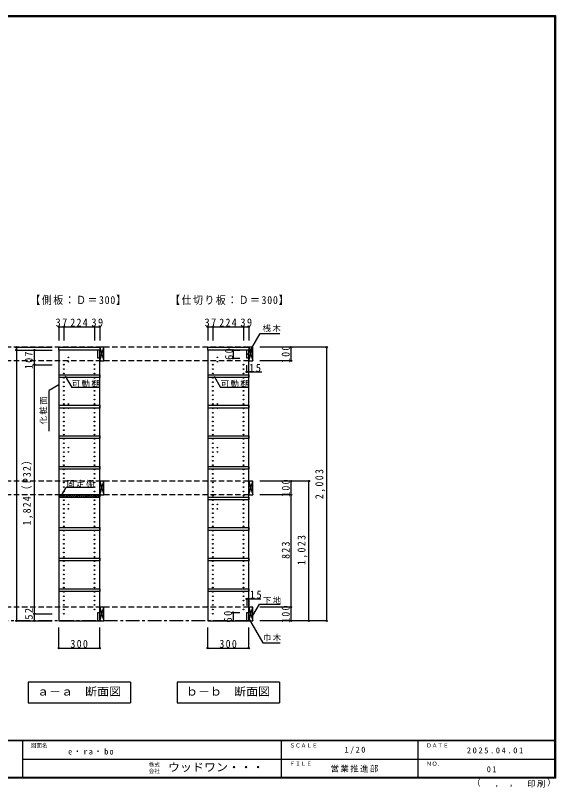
# Model space of a CAD drawing. Units: millimetres at full size, sheet at 1:20; some dimension numbers follow another scale. Extents: x -3922 to 3878, y -2932 to 2722.
# Drawn here: x -74 to 3878, y -2932 to 2722 of the extents above; entities that cross this region are included whole.
import ezdxf
from ezdxf.enums import TextEntityAlignment as Align

# ---------------------------------------------------------------- set-up
doc = ezdxf.new("R2010")
doc.units = ezdxf.units.MM
doc.header["$LTSCALE"] = 20
doc.header["$PDMODE"] = 32
doc.header["$PDSIZE"] = 10
doc.linetypes.add('CHAIN1', pattern=[8, 5, -1, 1, -1])
doc.linetypes.add('DASHED2', pattern=[3, 2, -1])
for name, color, linetype in [('0-2_本体', 2, 'Continuous'), ('0-3_固定棚', 3, 'Continuous'), ('0-4_可動棚', 3, 'Continuous'), ('0-5', 4, 'Continuous'), ('0-7_桟木・巾木', 2, 'Continuous'), ('0-8_引き出し', 3, 'Continuous'), ('0-A_文字', 7, 'Continuous'), ('0-B_寸法', 7, 'Continuous'), ('0-C_ハッチ', 4, 'Continuous'), ('F-1_枠', 6, 'Continuous'), ('F-A_文字', 7, 'Continuous')]:
    doc.layers.add(name, color=color, linetype=linetype)
doc.styles.add('ＭＳ ゴシック', font='')
doc.styles.get('ＭＳ ゴシック').set_extended_font_data('MS Gothic')

msp = doc.modelspace()

# ---------------------------------------------------------------- linework, layer by layer
at = {"layer": '0-2_本体'}
for p, q in [((243.47, 291.73), (543.47, 291.73)), ((243.47, 271.73), (243.47, 291.73)), ((543.47, 291.73), (543.47, 271.73)), ((1333.47, 291.73), (1633.47, 291.73)), ((1333.47, 271.73), (1333.47, 291.73)), ((1633.47, 291.73), (1633.47, 271.73)), ((543.47, 271.73), (243.47, 271.73)), ((1633.47, 271.73), (1333.47, 271.73))]:
    msp.add_line(p, q, dxfattribs=at)
at = {"layer": '0-3_固定棚', "color": 2}
for p, q in [((243.47, -785.27), (243.47, -805.27)), ((243.47, -785.27), (543.47, -785.27)), ((543.47, -785.27), (543.47, -805.27)), ((243.47, -805.27), (543.47, -805.27))]:
    msp.add_line(p, q, dxfattribs=at)
at = {"layer": '0-4_可動棚', "color": 2}
for p, q in [((246.47, 71.23), (246.47, 91.23)), ((543.47, 71.23), (246.47, 71.23)), ((1336.47, 71.23), (1336.47, 91.23)), ((1633.47, 71.23), (1336.47, 71.23)), ((246.47, -152.77), (246.47, -132.77)), ((543.47, -152.77), (246.47, -152.77)), ((1336.47, -152.77), (1336.47, -132.77)), ((1633.47, -152.77), (1336.47, -152.77)), ((246.47, -376.77), (246.47, -356.77)), ((543.47, -376.77), (246.47, -376.77)), ((1336.47, -376.77), (1336.47, -356.77)), ((1633.47, -376.77), (1336.47, -376.77)), ((246.47, -600.77), (246.47, -580.77)), ((543.47, -600.77), (246.47, -600.77)), ((1336.47, -600.77), (1336.47, -580.77)), ((1633.47, -600.77), (1336.47, -600.77)), ((1336.47, -824.77), (1336.47, -804.77)), ((1633.47, -824.77), (1336.47, -824.77)), ((246.47, -1048.77), (246.47, -1028.77)), ((543.47, -1048.77), (246.47, -1048.77)), ((1336.47, -1048.77), (1336.47, -1028.77)), ((1633.47, -1048.77), (1336.47, -1048.77)), ((246.47, -1272.77), (246.47, -1252.77)), ((543.47, -1272.77), (246.47, -1272.77)), ((1336.47, -1272.77), (1336.47, -1252.77)), ((1633.47, -1272.77), (1336.47, -1272.77)), ((246.47, -1496.77), (246.47, -1476.77)), ((543.47, -1496.77), (246.47, -1496.77)), ((1336.47, -1496.77), (1336.47, -1476.77)), ((1633.47, -1496.77), (1336.47, -1496.77))]:
    msp.add_line(p, q, dxfattribs=at)
for points in [[(246.47, 91.23), (543.47, 91.23), (543.47, 71.23)], [(1336.47, 91.23), (1633.47, 91.23), (1633.47, 71.23)], [(246.47, -132.77), (543.47, -132.77), (543.47, -152.77)], [(1336.47, -132.77), (1633.47, -132.77), (1633.47, -152.77)], [(246.47, -356.77), (543.47, -356.77), (543.47, -376.77)], [(1336.47, -356.77), (1633.47, -356.77), (1633.47, -376.77)], [(246.47, -580.77), (543.47, -580.77), (543.47, -600.77)], [(1336.47, -580.77), (1633.47, -580.77), (1633.47, -600.77)], [(1336.47, -804.77), (1633.47, -804.77), (1633.47, -824.77)], [(246.47, -1028.77), (543.47, -1028.77), (543.47, -1048.77)], [(1336.47, -1028.77), (1633.47, -1028.77), (1633.47, -1048.77)], [(246.47, -1252.77), (543.47, -1252.77), (543.47, -1272.77)], [(1336.47, -1252.77), (1633.47, -1252.77), (1633.47, -1272.77)], [(246.47, -1476.77), (543.47, -1476.77), (543.47, -1496.77)], [(1336.47, -1476.77), (1633.47, -1476.77), (1633.47, -1496.77)]]:
    msp.add_lwpolyline(points, dxfattribs=at)
at = {"layer": '0-5', "color": 3}
for p, q in [((543.47, 271.73), (243.47, 271.73)), ((243.47, 271.73), (243.47, -1711.27)), ((543.47, -1711.27), (543.47, 271.73)), ((1633.47, 271.73), (1333.47, 271.73)), ((1333.47, 271.73), (1333.47, -1711.27)), ((1633.47, -1711.27), (1633.47, 271.73)), ((243.47, -1711.27), (543.47, -1711.27)), ((1333.47, -1711.27), (1633.47, -1711.27))]:
    msp.add_line(p, q, dxfattribs=at)
at = {"layer": '0-5'}
for centre in [(313.47, 218.23), (313.47, 186.23), (1403.47, 218.23), (1403.47, 186.23), (280.47, 164.73), (280.47, 132.73), (504.47, 164.73), (504.47, 132.73), (1370.47, 164.73), (1370.47, 132.73), (1594.47, 164.73), (1594.47, 132.73), (280.47, 100.73), (280.47, 68.73), (504.47, 100.73), (504.47, 68.73), (1370.47, 100.73), (1370.47, 68.73), (1594.47, 100.73), (1594.47, 68.73), (280.47, 36.73), (280.47, 4.73), (504.47, 36.73), (504.47, 4.73), (1370.47, 36.73), (1370.47, 4.73), (1594.47, 36.73), (1594.47, 4.73), (280.47, -27.27), (504.47, -27.27), (1370.47, -27.27), (1594.47, -27.27), (280.47, -59.27), (280.47, -91.27), (504.47, -59.27), (504.47, -91.27), (1370.47, -59.27), (1370.47, -91.27), (1594.47, -59.27), (1594.47, -91.27), (280.47, -123.27), (280.47, -155.27), (313.47, -122.77), (313.47, -154.77), (504.47, -123.27), (504.47, -155.27), (1370.47, -123.27), (1370.47, -155.27), (1403.47, -122.77), (1403.47, -154.77), (1594.47, -123.27), (1594.47, -155.27), (280.47, -187.27), (280.47, -219.27), (504.47, -187.27), (504.47, -219.27), (1370.47, -187.27), (1370.47, -219.27), (1594.47, -187.27), (1594.47, -219.27), (280.47, -251.27), (280.47, -283.27), (504.47, -251.27), (504.47, -283.27), (1370.47, -251.27), (1370.47, -283.27), (1594.47, -251.27), (1594.47, -283.27), (280.47, -315.27), (504.47, -315.27), (1370.47, -315.27), (1594.47, -315.27), (280.47, -347.27), (280.47, -379.27), (504.47, -347.27), (504.47, -379.27), (1370.47, -347.27), (1370.47, -379.27), (1594.47, -347.27), (1594.47, -379.27), (280.47, -411.27), (280.47, -443.27), (313.47, -442.77), (504.47, -411.27), (504.47, -443.27), (1370.47, -411.27), (1370.47, -443.27), (1403.47, -442.77), (1594.47, -411.27), (1594.47, -443.27), (280.47, -475.27), (280.47, -507.27), (313.47, -474.77), (504.47, -475.27), (504.47, -507.27), (1370.47, -475.27), (1370.47, -507.27), (1403.47, -474.77), (1594.47, -475.27), (1594.47, -507.27), (280.47, -539.27), (504.47, -539.27), (1370.47, -539.27), (1594.47, -539.27), (280.47, -571.27), (280.47, -603.27), (504.47, -571.27), (504.47, -603.27), (1370.47, -571.27), (1370.47, -603.27), (1594.47, -571.27), (1594.47, -603.27), (280.47, -635.27), (280.47, -667.27), (504.47, -635.27), (504.47, -667.27), (1370.47, -635.27), (1370.47, -667.27), (1594.47, -635.27), (1594.47, -667.27), (280.47, -699.27), (280.47, -731.27), (504.47, -699.27), (504.47, -731.27), (1370.47, -699.27), (1370.47, -731.27), (1594.47, -699.27), (1594.47, -731.27), (280.47, -763.27), (504.47, -763.27), (1370.47, -763.27), (1594.47, -763.27), (280.47, -795.27), (280.47, -827.27), (504.47, -795.27), (504.47, -827.27), (1370.47, -795.27), (1370.47, -827.27), (1594.47, -795.27), (1594.47, -827.27), (280.47, -859.27), (280.47, -891.27), (313.47, -858.77), (313.47, -890.77), (504.47, -859.27), (504.47, -891.27), (1370.47, -859.27), (1370.47, -891.27), (1403.47, -858.77), (1403.47, -890.77), (1594.47, -859.27), (1594.47, -891.27), (280.47, -923.27), (280.47, -955.27), (504.47, -923.27), (504.47, -955.27), (1370.47, -923.27), (1370.47, -955.27), (1594.47, -923.27), (1594.47, -955.27), (280.47, -987.27), (280.47, -1019.27), (504.47, -987.27), (504.47, -1019.27), (1370.47, -987.27), (1370.47, -1019.27), (1594.47, -987.27), (1594.47, -1019.27), (280.47, -1051.27), (504.47, -1051.27), (1370.47, -1051.27), (1594.47, -1051.27), (280.47, -1083.27), (280.47, -1115.27), (504.47, -1083.27), (504.47, -1115.27), (1370.47, -1083.27), (1370.47, -1115.27), (1594.47, -1083.27), (1594.47, -1115.27), (280.47, -1147.27), (280.47, -1179.27), (504.47, -1147.27), (504.47, -1179.27), (1370.47, -1147.27), (1370.47, -1179.27), (1594.47, -1147.27), (1594.47, -1179.27), (280.47, -1211.27), (280.47, -1243.27), (504.47, -1211.27), (504.47, -1243.27), (1370.47, -1211.27), (1370.47, -1243.27), (1594.47, -1211.27), (1594.47, -1243.27), (280.47, -1275.27), (504.47, -1275.27), (1370.47, -1275.27), (1594.47, -1275.27), (280.47, -1307.27), (280.47, -1339.27), (504.47, -1307.27), (504.47, -1339.27), (1370.47, -1307.27), (1370.47, -1339.27), (1594.47, -1307.27), (1594.47, -1339.27), (280.47, -1371.27), (280.47, -1403.27), (504.47, -1371.27), (504.47, -1403.27), (1370.47, -1371.27), (1370.47, -1403.27), (1594.47, -1371.27), (1594.47, -1403.27), (280.47, -1435.27), (280.47, -1467.27), (504.47, -1435.27), (504.47, -1467.27), (1370.47, -1435.27), (1370.47, -1467.27), (1594.47, -1435.27), (1594.47, -1467.27), (280.47, -1499.27), (504.47, -1499.27), (1370.47, -1499.27), (1594.47, -1499.27), (280.47, -1531.27), (280.47, -1563.27), (504.47, -1531.27), (504.47, -1563.27), (1370.47, -1531.27), (1370.47, -1563.27), (1594.47, -1531.27), (1594.47, -1563.27), (280.47, -1595.27), (280.47, -1627.27), (504.47, -1595.27), (504.47, -1627.27), (1370.47, -1595.27), (1370.47, -1627.27), (1594.47, -1595.27), (1594.47, -1627.27), (280.47, -1659.27), (1370.47, -1659.27)]:
    msp.add_circle(centre, 2.5, dxfattribs=at)
at = {"layer": '0-7_桟木・巾木'}
for p, q in [((543.47, 271.73), (528.47, 271.73)), ((528.47, 211.73), (528.47, 271.73)), ((543.47, 271.73), (543.47, 230.73)), ((1633.47, 271.73), (1618.47, 271.73)), ((1618.47, 211.73), (1618.47, 271.73)), ((1633.47, 271.73), (1633.47, 230.73)), ((528.47, -1651.27), (543.47, -1651.27)), ((543.47, -1651.27), (543.47, -1711.27)), ((1618.47, -1651.27), (1633.47, -1651.27)), ((1633.47, -1651.27), (1633.47, -1711.27))]:
    msp.add_line(p, q, dxfattribs=at)
for points in [[(543.47, 211.73), (531.97, 211.73), (528.47, 211.73)], [(1633.47, 211.73), (1621.97, 211.73), (1618.47, 211.73)], [(543.47, -1711.27), (528.47, -1711.27), (528.47, -1651.27)], [(1633.47, -1711.27), (1618.47, -1711.27), (1618.47, -1651.27)]]:
    msp.add_lwpolyline(points, dxfattribs=at)
at = {"layer": '0-8_引き出し'}
for p, q in [((543.47, 291.73), (543.47, 191.73)), ((573.47, 291.73), (543.47, 291.73)), ((573.47, 191.73), (573.47, 291.73)), ((1633.47, 291.73), (1633.47, 191.73)), ((1663.47, 291.73), (1633.47, 291.73)), ((1663.47, 191.73), (1663.47, 291.73)), ((543.47, 191.73), (573.47, 191.73)), ((1633.47, 191.73), (1663.47, 191.73)), ((1633.47, -688.27), (1633.47, -788.27)), ((1663.47, -688.27), (1633.47, -688.27)), ((1663.47, -788.27), (1663.47, -688.27)), ((1633.47, -788.27), (1663.47, -788.27)), ((543.47, -1611.27), (543.47, -1711.27)), ((573.47, -1611.27), (543.47, -1611.27)), ((573.47, -1711.27), (573.47, -1611.27)), ((1633.47, -1611.27), (1633.47, -1711.27)), ((1663.47, -1611.27), (1633.47, -1611.27)), ((1663.47, -1711.27), (1663.47, -1611.27)), ((543.47, -1711.27), (573.47, -1711.27)), ((1633.47, -1711.27), (1663.47, -1711.27))]:
    msp.add_line(p, q, dxfattribs=at)
at = {"layer": '0-8_引き出し', "color": 7}
for p, q in [((543.47, 191.73), (573.47, 291.73)), ((543.47, 291.73), (573.47, 191.73)), ((1633.47, 191.73), (1663.47, 291.73)), ((1633.47, 291.73), (1663.47, 191.73)), ((543.47, -688.27), (573.47, -788.27)), ((543.47, -788.27), (573.47, -688.27)), ((1633.47, -788.27), (1663.47, -688.27)), ((1633.47, -688.27), (1663.47, -788.27)), ((543.47, -1711.27), (573.47, -1611.27)), ((543.47, -1611.27), (573.47, -1711.27)), ((1633.47, -1711.27), (1663.47, -1611.27)), ((1633.47, -1611.27), (1663.47, -1711.27))]:
    msp.add_line(p, q, dxfattribs=at)
at = {"layer": '0-8_引き出し'}
msp.add_lwpolyline([(573.47, -788.27), (573.47, -688.27), (543.47, -688.27), (543.47, -788.27)], close=True, dxfattribs=at)
at = {"layer": '0-A_文字'}
for p, q in [((1626.8, 236.27), (1717.67, 393.67)), ((1717.67, 393.67), (1859.9, 393.67)), ((290.32, 79.47), (337.53, -2.29)), ((1380.32, 79.47), (1427.53, -2.29)), ((243.47, 17.07), (173.47, -23.34)), ((173.47, -323.34), (173.47, -23.34)), ((537.53, -2.29), (337.53, -2.29)), ((1627.53, -2.29), (1427.53, -2.29)), ((262.02, -794.33), (297.04, -733.68)), ((497.04, -733.68), (297.04, -733.68)), ((1663.47, -1672.95), (1712.24, -1588.48)), ((1712.24, -1588.48), (1862.77, -1588.48)), ((768.47, -2161.27), (768.47, -2311.27)), ((1858.47, -2161.27), (1858.47, -2311.27)), ((18.47, -2311.27), (768.47, -2311.27)), ((1108.47, -2311.27), (1858.47, -2311.27))]:
    msp.add_line(p, q, dxfattribs=at)
at = {"layer": '0-A_文字', "linetype": 'CHAIN1'}
msp.add_line((1633.47, -1711.27), (-1946.53, -1711.27), dxfattribs=at)
at = {"layer": '0-A_文字'}
for points in [[(1629.66, -1687.54), (1736.74, -1873.01), (1862.77, -1873.01)], [(768.47, -2161.27), (18.47, -2161.27), (18.47, -2311.27)], [(1858.47, -2161.27), (1108.47, -2161.27), (1108.47, -2311.27)]]:
    msp.add_lwpolyline(points, dxfattribs=at)
at = {"layer": '0-B_寸法', "color": 4}
for p, q in [((243.47, 442.73), (543.47, 442.73)), ((243.47, 442.73), (243.47, 342.73)), ((280.47, 442.73), (280.47, 342.73)), ((504.47, 442.73), (504.47, 342.73)), ((543.47, 442.73), (543.47, 342.73)), ((1333.47, 442.73), (1633.47, 442.73)), ((1333.47, 442.73), (1333.47, 342.73)), ((1370.47, 442.73), (1370.47, 342.73)), ((1594.47, 442.73), (1594.47, 342.73)), ((1633.47, 442.73), (1633.47, 342.73)), ((-66.53, 291.73), (-66.53, 271.73)), ((-66.53, 291.73), (193.47, 291.73)), ((1943.47, 291.73), (1713.47, 291.73)), ((2203.47, 291.73), (1713.47, 291.73)), ((1943.47, 191.73), (1943.47, 291.73)), ((2203.47, -1711.27), (2203.47, 291.73)), ((-66.53, 271.73), (193.47, 271.73)), ((-66.53, 271.73), (-66.53, -1711.27)), ((63.47, 271.73), (193.47, 271.73)), ((63.47, 271.73), (63.47, 164.73)), ((1518.47, 271.73), (1518.47, 211.73)), ((1518.47, 271.73), (1568.47, 271.73)), ((1518.47, 211.73), (1568.47, 211.73)), ((1943.47, 191.73), (1713.47, 191.73)), ((63.47, 164.73), (193.47, 164.73)), ((63.47, 164.73), (63.47, -1659.27)), ((1618.47, 111.73), (1618.47, 161.73)), ((1633.47, 111.73), (1633.47, 161.73)), ((1618.47, 111.73), (1729.01, 111.73)), ((1943.47, -688.27), (1713.47, -688.27)), ((1943.47, -788.27), (1943.47, -688.27)), ((2073.47, -688.27), (1943.47, -688.27)), ((2073.47, -1711.27), (2073.47, -688.27)), ((1943.47, -788.27), (1713.47, -788.27)), ((1943.47, -1611.27), (1943.47, -788.27)), ((1618.47, -1551.27), (1618.47, -1601.27)), ((1618.47, -1551.27), (1721.93, -1551.27)), ((1633.47, -1551.27), (1633.47, -1601.27)), ((1943.47, -1611.27), (1713.47, -1611.27)), ((1943.47, -1711.27), (1943.47, -1611.27)), ((63.47, -1659.27), (193.47, -1659.27)), ((63.47, -1659.27), (63.47, -1711.27)), ((1518.47, -1651.27), (1518.47, -1711.27)), ((1518.47, -1651.27), (1568.47, -1651.27)), ((-66.53, -1711.27), (193.47, -1711.27)), ((63.47, -1711.27), (193.47, -1711.27)), ((1518.47, -1711.27), (1568.47, -1711.27)), ((1943.47, -1711.27), (1713.47, -1711.27)), ((2203.47, -1711.27), (1713.47, -1711.27)), ((2073.47, -1711.27), (1943.47, -1711.27)), ((243.47, -1911.27), (243.47, -1761.27)), ((543.47, -1911.27), (543.47, -1761.27)), ((1333.47, -1911.27), (1333.47, -1761.27)), ((1633.47, -1911.27), (1633.47, -1761.27)), ((243.47, -1911.27), (543.47, -1911.27)), ((1333.47, -1911.27), (1633.47, -1911.27))]:
    msp.add_line(p, q, dxfattribs=at)
at = {"layer": '0-B_寸法', "color": 4, "linetype": 'DASHED2'}
for p, q in [((1633.47, 291.73), (-1946.53, 291.73)), ((1633.47, 191.73), (-1946.53, 191.73)), ((1633.47, -688.27), (-1946.53, -688.27)), ((1633.47, -788.27), (-1946.53, -788.27)), ((1633.47, -1611.27), (-1946.53, -1611.27))]:
    msp.add_line(p, q, dxfattribs=at)
at = {"layer": '0-B_寸法'}
for p in [(243.47, 442.73), (280.47, 442.73), (504.47, 442.73), (543.47, 442.73), (1333.47, 442.73), (1370.47, 442.73), (1594.47, 442.73), (1633.47, 442.73), (-66.53, 291.73), (1943.47, 291.73), (2203.47, 291.73), (-66.53, 271.73), (63.47, 271.73), (1518.47, 271.73), (63.47, 164.73), (1518.47, 211.73), (1943.47, 191.73), (1618.47, 111.73), (1633.47, 111.73), (1943.47, -688.27), (2073.47, -688.27), (1943.47, -788.27), (1618.47, -1551.27), (1633.47, -1551.27), (1943.47, -1611.27), (63.47, -1659.27), (1518.47, -1651.27), (-66.53, -1711.27), (63.47, -1711.27), (1518.47, -1711.27), (1943.47, -1711.27), (2073.47, -1711.27), (2203.47, -1711.27), (243.47, -1911.27), (543.47, -1911.27), (1333.47, -1911.27), (1633.47, -1911.27)]:
    msp.add_point(p, dxfattribs=at)
at = {"layer": '0-C_ハッチ'}
for p, q in [((243.47, -794.22), (252.42, -785.27)), ((246.56, -805.27), (266.56, -785.27)), ((260.7, -805.27), (280.7, -785.27)), ((274.84, -805.27), (294.84, -785.27)), ((288.99, -805.27), (308.99, -785.27)), ((303.13, -805.27), (323.13, -785.27)), ((317.27, -805.27), (337.27, -785.27)), ((331.41, -805.27), (351.41, -785.27)), ((345.55, -805.27), (365.55, -785.27)), ((359.7, -805.27), (379.7, -785.27)), ((373.84, -805.27), (393.84, -785.27)), ((387.98, -805.27), (407.98, -785.27)), ((402.12, -805.27), (422.12, -785.27)), ((416.26, -805.27), (436.26, -785.27)), ((430.41, -805.27), (450.41, -785.27)), ((444.55, -805.27), (464.55, -785.27)), ((458.69, -805.27), (478.69, -785.27)), ((472.83, -805.27), (492.83, -785.27)), ((486.97, -805.27), (506.97, -785.27)), ((501.12, -805.27), (521.12, -785.27)), ((515.26, -805.27), (535.26, -785.27)), ((529.4, -805.27), (543.47, -791.2))]:
    msp.add_line(p, q, dxfattribs=at)
at = {"layer": 'F-1_枠'}
for p, q in [((-3922.03, 2722.29), (3877.97, 2722.29)), ((-3922.03, 2718.96), (3877.97, 2718.96)), ((-3922.03, 2715.63), (3877.97, 2715.63)), ((3871.3, 2722.29), (3871.3, -2864.37)), ((3874.63, 2722.29), (3874.63, -2864.37)), ((3877.97, 2722.29), (3877.97, -2864.37)), ((3877.97, -2587.71), (-3922.03, -2587.71)), ((3877.97, -2591.04), (-3922.03, -2591.04)), ((-22.03, -2591.04), (-22.03, -2857.71)), ((1871.3, -2591.04), (1871.3, -2857.71)), ((2871.3, -2591.04), (2871.3, -2857.71)), ((-22.03, -2724.37), (3871.3, -2724.38)), ((3877.97, -2857.71), (-3922.03, -2857.71)), ((3877.97, -2861.04), (-3922.03, -2861.04)), ((3877.97, -2864.37), (-3922.03, -2864.37))]:
    msp.add_line(p, q, dxfattribs=at)

# ---------------------------------------------------------------- texts
at = {"layer": '0-A_文字', "style": 'ＭＳ ゴシック', "width": 1.1}
for s, p in [('ａ－ａ\u3000断面図', (83.47, -2276.27)), ('ｂ－ｂ\u3000断面図', (1173.47, -2276.27))]:
    msp.add_text(s, height=58.65, dxfattribs=at).set_placement(p, align=Align.BOTTOM_LEFT)
at = {"layer": '0-A_文字', "attachment_point": 7, "style": 'ＭＳ ゴシック'}
for s, insert, char_height in [('\\T1.16;\\W0.9;【側板：Ｄ＝300】', (35.97, 601.73), 58.65), ('\\T1.16;\\W0.9;【仕切り板：Ｄ＝300】', (1058.47, 601.73), 58.65), ('\\T1.17;桟木', (1733.88, 403.88), 43.99), ('\\T1.17;可動棚', (337.53, -2.29), 43.99), ('\\T1.17;可動棚', (1427.53, -2.29), 43.99), ('\\T1.17;固定棚', (297.04, -733.68), 43.99), ('\\T1.17;下地', (1736.74, -1588.48), 43.99), ('\\T1.17;巾木', (1736.74, -1861.06), 43.99)]:
    msp.add_mtext(s, dxfattribs=dict(at, insert=insert, char_height=char_height))
at = {"layer": '0-A_文字', "insert": (158.47, -273.34), "char_height": 43.99, "attachment_point": 7, "rotation": 90, "style": 'ＭＳ ゴシック'}
msp.add_mtext('\\T1.17;化粧面', dxfattribs=at)
at = {"layer": '0-B_寸法', "char_height": 58.65, "attachment_point": 7, "style": 'ＭＳ ゴシック'}
for s, insert in [('\\T1.27;\\W0.95;37', (219.47, 443.94)), ('\\T1.27;\\W0.9;224', (327.47, 443.94)), ('\\T1.27;\\W0.95;39', (481.47, 443.94)), ('\\T1.27;\\W0.95;37', (1309.47, 443.94)), ('\\T1.27;\\W0.9;224', (1417.47, 443.94)), ('\\T1.27;\\W0.95;39', (1571.47, 443.94)), ('\\T1.27;\\W0.95;15', (1636.36, 111.73)), ('\\T1.27;\\W0.95;15', (1641.38, -1548.8)), ('\\T1.27;\\W0.9;300', (328.47, -1910.06)), ('\\T1.27;\\W0.9;300', (1418.47, -1910.06))]:
    msp.add_mtext(s, dxfattribs=dict(at, insert=insert))
at = {"layer": '0-B_寸法', "char_height": 58.65, "attachment_point": 7, "rotation": 90, "style": 'ＭＳ ゴシック'}
for s, insert in [('\\T1.27;\\W0.9;100', (1933.47, 176.73)), ('\\T1.27;\\W0.9;107', (53.47, 133.02)), ('\\T1.27;\\W0.95;60', (1518.47, 199.23)), ('\\T1.23;\\W0.9;1,824（P32）', (53.47, -1012.27)), ('\\T1.28;\\W0.9;2,003', (2193.47, -819.77)), ('\\T1.27;\\W0.9;100', (1933.47, -803.27)), ('\\T1.28;\\W0.9;1,023', (2063.47, -1302.77)), ('\\T1.27;\\W0.9;823', (1933.47, -1257.77)), ('\\T1.27;\\W0.95;52', (53.47, -1703)), ('\\T1.27;\\W0.9;100', (1933.47, -1726.27)), ('\\T1.27;\\W0.95;60', (1510.86, -1723.77))]:
    msp.add_mtext(s, dxfattribs=dict(at, insert=insert))
at = {"layer": 'F-A_文字', "style": 'ＭＳ ゴシック'}
for s, height, p in [('図面名', 29.33, (37.97, -2647.71)), ('ＳＣＡＬＥ', 29.33, (1931.3, -2647.71)), ('ＤＡＴＥ', 29.33, (2931.3, -2647.71)), ('株式', 29.33, (901.3, -2787.04)), ('ＦＩＬＥ', 29.33, (1931.3, -2781.04)), ('ＮＯ．', 29.33, (2931.3, -2781.04)), ('会社', 29.33, (901.3, -2835.04)), ('（', 43.99, (3267.32, -2933.25)), ('）', 43.99, (3816.9, -2930.46)), (',', 43.99, (3432.15, -2933.25)), (',', 43.99, (3538.1, -2931.39))]:
    msp.add_text(s, height=height, dxfattribs=at).set_placement(p, align=Align.BOTTOM_LEFT)
at = {"layer": 'F-A_文字', "style": 'ＭＳ ゴシック', "width": 1.1}
msp.add_text('ウッドワン・・・', height=58.65, dxfattribs=at).set_placement((1041.3, -2831.04), align=Align.BOTTOM_LEFT)
at = {"layer": 'F-A_文字', "char_height": 43.99, "attachment_point": 7, "style": 'ＭＳ ゴシック'}
for s, insert in [('\\T1.28;\\W0.95;e・ra・bo', (311.3, -2691.04)), ('\\T1.38;\\W0.9;1/20', (2333.8, -2687.71)), ('\\T1.39;\\W0.85;2025.04.01', (3228.8, -2682.71)), ('\\T1.17;営業推進部', (2231.3, -2821.04)), ('\\T1.36;\\W0.9;01', (3375, -2821.04)), ('\\T1.17;印刷', (3670.07, -2932.32))]:
    msp.add_mtext(s, dxfattribs=dict(at, insert=insert))

doc.saveas('drawing.dxf')
